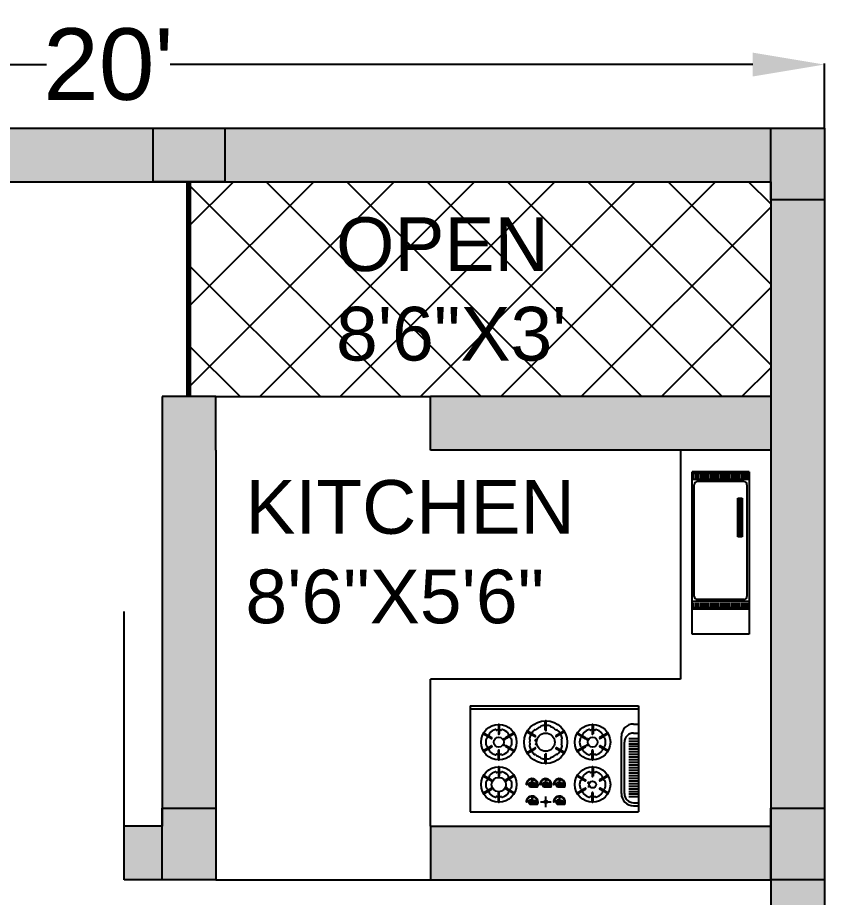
# Model space of a CAD drawing. Header units: inches. Extents: x 1725 to 1996, y 2300 to 2678.
# Drawn here: x 1860.4 to 1995.6, y 2531 to 2678.4 of the extents above; entities that cross this region are included whole.
import ezdxf

# ---------------------------------------------------------------- set-up
doc = ezdxf.new("R2010")
doc.units = ezdxf.units.IN
doc.styles.get("Standard").update_dxf_attribs({"font": 'arial.ttf'})
doc.dimstyles.get("Standard").update_dxf_attribs({"dimtxt": 0.18, "dimasz": 0.18, "dimexe": 0.18, "dimexo": 0.0625, "dimgap": 0.09, "dimtad": 0, "dimtih": 1, "dimtoh": 1, "dimdec": 1, "dimzin": 0, "dimdsep": 46, "dimlunit": 4, "dimtxsty": 'Standard', "dimcen": 0.09, "dimadec": 0, "dimazin": 0, "dimtfac": 1, "dimtdec": 1, "dimtofl": 0, "dimtmove": 0, "dimatfit": 3, "dimfxl": 1, "dimtolj": 1, "dimtzin": 0, "dimarcsym": 0})

# ---------------------------------------------------------------- blocks, each defined once
blk = doc.blocks.new('*X16')
at = {"color": 0}
for p, q in [((47.8, -33.6), (49.3, -32.1)), ((49.6, -34.9), (47.9, -33.2)), ((49.5, -35.3), (47.9, -33.7)), ((48, -34), (49.5, -32.5)), ((48.1, -34.5), (49.8, -32.8)), ((49.8, -34.5), (48.1, -32.9)), ((48.2, -32.6), (49.1, -31.8)), ((48.9, -35.3), (48.2, -34.6)), ((49.9, -34.1), (48.3, -32.5)), ((48.3, -34.9), (50, -33.2)), ((48.4, -35.3), (50, -33.7)), ((50, -33.6), (48.5, -32.1)), ((49.7, -32.7), (48.7, -31.8)), ((48.9, -35.3), (49.7, -34.6))]:
    blk.add_line(p, q, dxfattribs=at)
blk = doc.blocks.new('*X17')
at = {"color": 0}
for p, q in [((57.2, -35.1), (55.5, -33.4)), ((55.6, -33.2), (56.9, -31.9)), ((55.6, -33.8), (57.1, -32.3)), ((55.7, -34.2), (57.3, -32.6)), ((57.4, -34.7), (55.7, -33.1)), ((56.8, -35.3), (55.7, -34.2)), ((57.5, -34.3), (55.9, -32.7)), ((55.9, -34.6), (57.5, -33)), ((56, -35.1), (57.7, -33.4)), ((56.3, -35.3), (56, -35.1)), ((57.6, -33.9), (56.1, -32.3)), ((57.8, -33.5), (56.3, -32)), ((56.3, -35.3), (57.6, -34.1)), ((56.4, -31.9), (56.7, -31.6)), ((57, -32.1), (56.5, -31.6)), ((56.9, -35.3), (57.3, -34.9))]:
    blk.add_line(p, q, dxfattribs=at)
blk = doc.blocks.new('*X18')
at = {"color": 0}
for p, q in [((30.5, -8), (32, -6.5)), ((32.1, -9.5), (30.5, -7.9)), ((30.6, -8.5), (32.5, -6.6)), ((32.6, -9.4), (30.6, -7.4)), ((31.5, -9.4), (30.6, -8.5)), ((30.8, -8.8), (32.8, -6.8)), ((30.8, -7.1), (31.1, -6.8)), ((32.9, -9.2), (30.8, -7.1)), ((31, -9.1), (33.1, -7)), ((33.2, -8.9), (31.1, -6.8)), ((31.4, -9.4), (33.4, -7.4)), ((33.4, -8.5), (31.5, -6.6)), ((31.8, -9.5), (33.5, -7.8)), ((33.5, -8), (32, -6.5)), ((32.4, -9.4), (33.4, -8.4)), ((33.3, -7.3), (32.7, -6.7))]:
    blk.add_line(p, q, dxfattribs=at)
blk = doc.blocks.new('24')
at = {"color": 0}
for p, q in [((4537.85, 13588.51), (4633.27, 13588.51)), ((4537.85, 13588.51), (4537.85, 13528.51)), ((4537.85, 13586.8), (4633.27, 13586.8)), ((4633.27, 13588.51), (4633.27, 13528.51)), ((4580.45, 13574.8), (4580.45, 13579.86)), ((4580.96, 13574.8), (4580.96, 13579.86)), ((4553.87, 13577.71), (4553.87, 13572.66)), ((4554.39, 13577.71), (4554.39, 13572.66)), ((4607.02, 13577.71), (4607.02, 13572.66)), ((4607.53, 13577.71), (4607.53, 13572.66)), ((4630.42, 13578.23), (4633.27, 13578.23)), ((4545.54, 13572.61), (4549.92, 13570.08)), ((4545.8, 13573.05), (4550.18, 13570.52)), ((4557.14, 13569.08), (4557.14, 13570.11)), ((4562.47, 13573.05), (4558.09, 13570.52)), ((4562.72, 13572.61), (4558.34, 13570.08)), ((4570.26, 13573.68), (4574.64, 13571.15)), ((4570.51, 13574.12), (4574.89, 13571.59)), ((4590.89, 13574.12), (4586.51, 13571.59)), ((4591.15, 13573.68), (4586.77, 13571.15)), ((4598.68, 13572.61), (4603.06, 13570.08)), ((4598.94, 13573.05), (4603.32, 13570.52)), ((4604.27, 13569.08), (4604.27, 13570.11)), ((4615.61, 13573.05), (4611.23, 13570.52)), ((4615.87, 13572.61), (4611.49, 13570.08)), ((4623.56, 13538.8), (4623.56, 13571.37)), ((4627.85, 13570.09), (4633.27, 13570.09)), ((4630.42, 13573.09), (4633.27, 13573.09)), ((4545.54, 13563.28), (4549.92, 13565.81)), ((4545.8, 13562.83), (4550.18, 13565.36)), ((4557.48, 13566.37), (4556.45, 13566.37)), ((4557.65, 13569.59), (4556.62, 13569.59)), ((4556.96, 13565.86), (4556.96, 13566.89)), ((4562.47, 13562.83), (4558.09, 13565.36)), ((4562.72, 13563.28), (4558.34, 13565.81)), ((4575.44, 13569.04), (4574.93, 13569.04)), ((4575.57, 13566.87), (4575.05, 13566.87)), ((4575.18, 13568.78), (4575.18, 13569.3)), ((4575.31, 13566.61), (4575.31, 13567.13)), ((4598.68, 13563.28), (4603.06, 13565.81)), ((4598.94, 13562.83), (4603.32, 13565.36)), ((4603.75, 13569.59), (4604.78, 13569.59)), ((4603.93, 13566.37), (4604.96, 13566.37)), ((4604.44, 13565.86), (4604.44, 13566.89)), ((4615.61, 13562.83), (4611.23, 13565.36)), ((4615.87, 13563.28), (4611.49, 13565.81)), ((4625.27, 13538.8), (4625.27, 13567.94)), ((4627.85, 13568.59), (4633.27, 13568.59)), ((4627.85, 13567.09), (4633.27, 13567.09)), ((4627.85, 13565.59), (4633.27, 13565.59)), ((4553.87, 13558.17), (4553.87, 13563.23)), ((4554.39, 13558.17), (4554.39, 13563.23)), ((4570.26, 13562.21), (4574.64, 13564.74)), ((4570.51, 13561.76), (4574.89, 13564.29)), ((4580.45, 13556.03), (4580.45, 13561.09)), ((4580.96, 13556.03), (4580.96, 13561.09)), ((4590.89, 13561.76), (4586.51, 13564.29)), ((4591.15, 13562.21), (4586.77, 13564.74)), ((4607.02, 13558.17), (4607.02, 13563.23)), ((4607.53, 13558.17), (4607.53, 13563.23)), ((4627.85, 13564.09), (4633.27, 13564.09)), ((4627.85, 13562.59), (4633.27, 13562.59)), ((4627.85, 13561.09), (4633.27, 13561.09)), ((4627.85, 13559.59), (4633.27, 13559.59)), ((4627.85, 13558.09), (4633.27, 13558.09)), ((4627.85, 13556.59), (4633.27, 13556.59)), ((4627.85, 13555.09), (4633.27, 13555.09)), ((4553.87, 13553.71), (4553.87, 13548.66)), ((4554.39, 13553.71), (4554.39, 13548.66)), ((4607.02, 13553.71), (4607.02, 13548.66)), ((4607.53, 13553.71), (4607.53, 13548.66)), ((4627.85, 13553.59), (4633.27, 13553.59)), ((4627.85, 13552.09), (4633.27, 13552.09)), ((4627.85, 13550.59), (4633.27, 13550.59)), ((4545.54, 13548.61), (4549.92, 13546.08)), ((4545.8, 13549.05), (4550.18, 13546.52)), ((4557.57, 13546.11), (4558.6, 13546.11)), ((4558.08, 13545.59), (4558.08, 13546.62)), ((4562.47, 13549.05), (4558.09, 13546.52)), ((4562.72, 13548.61), (4558.34, 13546.08)), ((4570.45, 13545.6), (4570.35, 13545.43)), ((4570.35, 13545.43), (4570.41, 13545.26)), ((4570.55, 13545.43), (4570.36, 13545.76)), ((4570.41, 13545.26), (4570.5, 13545.26)), ((4570.5, 13545.26), (4570.55, 13545.43)), ((4572.26, 13545.01), (4574.27, 13545.01)), ((4572.99, 13542.23), (4572.99, 13547.8)), ((4573.8, 13546.93), (4573.65, 13546.69)), ((4573.65, 13546.69), (4573.74, 13546.43)), ((4573.74, 13546.43), (4573.95, 13546.43)), ((4573.95, 13546.68), (4573.75, 13547.01)), ((4573.85, 13546.85), (4573.75, 13546.68)), ((4573.75, 13546.68), (4573.8, 13546.51)), ((4574.04, 13546.69), (4573.8, 13547.1)), ((4573.8, 13546.51), (4573.89, 13546.51)), ((4573.89, 13546.51), (4573.95, 13546.68)), ((4573.95, 13546.43), (4574.04, 13546.69)), ((4574.27, 13545.01), (4575.56, 13542.87)), ((4578.27, 13545.43), (4578.07, 13545.76)), ((4578.17, 13545.6), (4578.07, 13545.43)), ((4578.07, 13545.43), (4578.12, 13545.26)), ((4578.12, 13545.26), (4578.21, 13545.26)), ((4578.21, 13545.26), (4578.27, 13545.43)), ((4579.97, 13545.01), (4581.99, 13545.01)), ((4580.7, 13542.23), (4580.7, 13547.8)), ((4581.51, 13546.93), (4581.37, 13546.69)), ((4581.37, 13546.69), (4581.45, 13546.43)), ((4581.45, 13546.43), (4581.67, 13546.43)), ((4581.56, 13546.85), (4581.46, 13546.68)), ((4581.46, 13546.68), (4581.51, 13546.51)), ((4581.66, 13546.68), (4581.47, 13547.01)), ((4581.51, 13546.51), (4581.61, 13546.51)), ((4581.75, 13546.69), (4581.52, 13547.1)), ((4581.61, 13546.51), (4581.66, 13546.68)), ((4581.67, 13546.43), (4581.75, 13546.69)), ((4581.99, 13545.01), (4583.27, 13542.87)), ((4585.88, 13545.6), (4585.78, 13545.43)), ((4585.78, 13545.43), (4585.83, 13545.26)), ((4585.98, 13545.43), (4585.79, 13545.76)), ((4585.83, 13545.26), (4585.93, 13545.26)), ((4585.93, 13545.26), (4585.98, 13545.43)), ((4587.69, 13545.01), (4589.7, 13545.01)), ((4588.42, 13542.23), (4588.42, 13547.8)), ((4589.22, 13546.93), (4589.08, 13546.69)), ((4589.08, 13546.69), (4589.17, 13546.43)), ((4589.17, 13546.43), (4589.38, 13546.43)), ((4589.37, 13546.68), (4589.18, 13547.01)), ((4589.27, 13546.85), (4589.18, 13546.68)), ((4589.18, 13546.68), (4589.23, 13546.51)), ((4589.47, 13546.69), (4589.23, 13547.1)), ((4589.23, 13546.51), (4589.32, 13546.51)), ((4589.32, 13546.51), (4589.37, 13546.68)), ((4589.38, 13546.43), (4589.47, 13546.69)), ((4589.7, 13545.01), (4590.99, 13542.87)), ((4598.68, 13548.61), (4603.06, 13546.08)), ((4598.94, 13549.05), (4603.32, 13546.52)), ((4604.49, 13544.92), (4605.52, 13544.92)), ((4605.01, 13544.41), (4605.01, 13545.44)), ((4615.61, 13549.05), (4611.23, 13546.52)), ((4615.87, 13548.61), (4611.49, 13546.08)), ((4627.85, 13549.09), (4633.27, 13549.09)), ((4627.85, 13547.59), (4633.27, 13547.59)), ((4627.85, 13546.09), (4633.27, 13546.09)), ((4545.54, 13539.28), (4549.92, 13541.81)), ((4545.8, 13538.83), (4550.18, 13541.36)), ((4557.97, 13542.08), (4559, 13542.08)), ((4562.47, 13538.83), (4558.09, 13541.36)), ((4562.72, 13539.28), (4558.34, 13541.81)), ((4558.49, 13541.57), (4558.49, 13542.6)), ((4570.93, 13543.94), (4569.8, 13543.94)), ((4571.15, 13544.34), (4570.11, 13544.34)), ((4571.02, 13543.94), (4576.42, 13543.94)), ((4572.26, 13542.87), (4575.56, 13542.87)), ((4572.27, 13542.66), (4576.04, 13542.66)), ((4574.67, 13543.26), (4574.44, 13542.87)), ((4574.67, 13543.26), (4575.33, 13543.26)), ((4575.45, 13543.05), (4575.72, 13543.05)), ((4578.65, 13543.94), (4577.52, 13543.94)), ((4578.87, 13544.34), (4577.83, 13544.34)), ((4578.73, 13543.94), (4584.13, 13543.94)), ((4579.97, 13542.87), (4583.27, 13542.87)), ((4579.98, 13542.66), (4583.75, 13542.66)), ((4582.38, 13543.26), (4582.15, 13542.87)), ((4582.38, 13543.26), (4583.04, 13543.26)), ((4583.17, 13543.05), (4583.44, 13543.05)), ((4586.36, 13543.94), (4585.23, 13543.94)), ((4586.58, 13544.34), (4585.54, 13544.34)), ((4586.45, 13543.94), (4591.85, 13543.94)), ((4587.69, 13542.87), (4590.99, 13542.87)), ((4587.7, 13542.66), (4591.46, 13542.66)), ((4590.1, 13543.26), (4589.86, 13542.87)), ((4590.1, 13543.26), (4590.76, 13543.26)), ((4590.88, 13543.05), (4591.15, 13543.05)), ((4598.68, 13539.28), (4603.06, 13541.81)), ((4598.94, 13538.83), (4603.32, 13541.36)), ((4604.69, 13542.83), (4605.72, 13542.83)), ((4605.21, 13542.31), (4605.21, 13543.34)), ((4615.61, 13538.83), (4611.23, 13541.36)), ((4615.87, 13539.28), (4611.49, 13541.81)), ((4627.85, 13544.59), (4633.27, 13544.59)), ((4627.85, 13543.09), (4633.27, 13543.09)), ((4627.85, 13541.59), (4633.27, 13541.59)), ((4627.85, 13540.09), (4633.27, 13540.09)), ((4553.87, 13534.17), (4553.87, 13539.23)), ((4554.39, 13534.17), (4554.39, 13539.23)), ((4570.45, 13535.74), (4570.35, 13535.57)), ((4570.35, 13535.57), (4570.41, 13535.41)), ((4570.55, 13535.57), (4570.36, 13535.9)), ((4570.41, 13535.41), (4570.5, 13535.41)), ((4570.5, 13535.41), (4570.55, 13535.57)), ((4572.26, 13535.16), (4574.27, 13535.16)), ((4572.99, 13532.37), (4572.99, 13537.94)), ((4573.8, 13537.08), (4573.65, 13536.83)), ((4573.65, 13536.83), (4573.74, 13536.57)), ((4573.74, 13536.57), (4573.95, 13536.57)), ((4573.95, 13536.82), (4573.75, 13537.15)), ((4573.85, 13536.99), (4573.75, 13536.82)), ((4573.75, 13536.82), (4573.8, 13536.66)), ((4574.04, 13536.83), (4573.8, 13537.24)), ((4573.8, 13536.66), (4573.89, 13536.66)), ((4573.89, 13536.66), (4573.95, 13536.82)), ((4573.95, 13536.57), (4574.04, 13536.83)), ((4574.27, 13535.16), (4575.56, 13533.01)), ((4580.7, 13531.09), (4580.7, 13537.09)), ((4585.88, 13535.74), (4585.78, 13535.57)), ((4585.78, 13535.57), (4585.83, 13535.41)), ((4585.98, 13535.57), (4585.79, 13535.9)), ((4585.83, 13535.41), (4585.93, 13535.41)), ((4585.93, 13535.41), (4585.98, 13535.57)), ((4587.69, 13535.16), (4589.7, 13535.16)), ((4588.42, 13532.37), (4588.42, 13537.94)), ((4589.22, 13537.08), (4589.08, 13536.83)), ((4589.08, 13536.83), (4589.17, 13536.57)), ((4589.17, 13536.57), (4589.38, 13536.57)), ((4589.37, 13536.82), (4589.18, 13537.15)), ((4589.27, 13536.99), (4589.18, 13536.82)), ((4589.18, 13536.82), (4589.23, 13536.66)), ((4589.47, 13536.83), (4589.23, 13537.24)), ((4589.23, 13536.66), (4589.32, 13536.66)), ((4589.32, 13536.66), (4589.37, 13536.82)), ((4589.38, 13536.57), (4589.47, 13536.83)), ((4589.7, 13535.16), (4590.99, 13533.01)), ((4607.02, 13534.17), (4607.02, 13539.23)), ((4607.53, 13534.17), (4607.53, 13539.23)), ((4627.85, 13538.59), (4633.27, 13538.59)), ((4627.85, 13537.09), (4633.27, 13537.09)), ((4570.93, 13534.09), (4569.8, 13534.09)), ((4571.15, 13534.48), (4570.11, 13534.48)), ((4571.02, 13534.09), (4576.42, 13534.09)), ((4572.26, 13533.01), (4575.56, 13533.01)), ((4572.27, 13532.8), (4576.04, 13532.8)), ((4574.67, 13533.4), (4574.44, 13533.01)), ((4574.67, 13533.4), (4575.33, 13533.4)), ((4575.45, 13533.19), (4575.72, 13533.19)), ((4577.7, 13534.09), (4583.7, 13534.09)), ((4586.36, 13534.09), (4585.23, 13534.09)), ((4586.58, 13534.48), (4585.54, 13534.48)), ((4586.45, 13534.09), (4591.85, 13534.09)), ((4587.69, 13533.01), (4590.99, 13533.01)), ((4587.7, 13532.8), (4591.46, 13532.8)), ((4590.1, 13533.4), (4589.86, 13533.01)), ((4590.1, 13533.4), (4590.76, 13533.4)), ((4590.88, 13533.19), (4591.15, 13533.19)), ((4630.42, 13533.66), (4633.27, 13533.66)), ((4630.42, 13531.94), (4633.27, 13531.94)), ((4537.85, 13528.51), (4633.27, 13528.51))]:
    blk.add_line(p, q, dxfattribs=at)
for centre, radius in [((4580.7, 13567.94), 12.17), ((4554.13, 13567.94), 10.03), ((4607.27, 13567.94), 10.03), ((4554.13, 13567.94), 2.79), ((4557.14, 13569.59), 0.343), ((4580.7, 13567.94), 5.14), ((4604.27, 13569.59), 0.343), ((4607.27, 13567.94), 2.79), ((4556.96, 13566.37), 0.257), ((4575.18, 13569.04), 0.364), ((4575.31, 13566.87), 0.279), ((4604.44, 13566.37), 0.257), ((4554.13, 13543.94), 10.03), ((4607.27, 13543.94), 10.03), ((4554.13, 13543.94), 4.07), ((4558.08, 13546.11), 0.257), ((4605.01, 13544.92), 0.343), ((4607.27, 13543.94), 1.93), ((4558.49, 13542.08), 0.343), ((4575.73, 13543.26), 0.129), ((4583.45, 13543.26), 0.129), ((4591.16, 13543.26), 0.129), ((4605.21, 13542.83), 0.257), ((4575.73, 13533.4), 0.129), ((4580.7, 13534.09), 0.771), ((4591.16, 13533.4), 0.129)]:
    blk.add_circle(centre, radius, dxfattribs=at)
for centre, radius, start, end in [((4580.7, 13579.86), 0.257, 0, 180), ((4554.13, 13567.94), 7.37, 104.9472, 135.0697), ((4552.31, 13574.77), 0.309, 34.4154, 104.9472), ((4552.88, 13575.15), 0.377, 214.4154, 279.8802), ((4554.13, 13567.94), 6.94, 80.1198, 99.8802), ((4554.13, 13577.71), 0.257, 0, 180), ((4555.39, 13575.15), 0.377, 260.1198, 325.5846), ((4555.95, 13574.77), 0.309, 75.0528, 145.5846), ((4554.13, 13567.94), 7.37, 44.9303, 75.0528), ((4580.7, 13567.94), 9.51, 133.5574, 148.4513), ((4574.36, 13574.61), 0.309, 63.6168, 133.5574), ((4574.66, 13575.23), 0.377, 243.6168, 309.6544), ((4580.7, 13567.94), 9.09, 110.3456, 129.6544), ((4577.41, 13576.82), 0.377, 290.3456, 356.3832), ((4578.1, 13576.77), 0.309, 106.4426, 176.3832), ((4580.7, 13567.94), 9.51, 91.5487, 106.4426), ((4580.7, 13567.94), 9.51, 73.5574, 88.4513), ((4583.31, 13576.77), 0.309, 3.6168, 73.5574), ((4583.99, 13576.82), 0.377, 183.6168, 249.6544), ((4580.7, 13567.94), 9.09, 50.3456, 69.6544), ((4586.74, 13575.23), 0.377, 230.3456, 296.3832), ((4587.05, 13574.61), 0.309, 46.4426, 116.3832), ((4580.7, 13567.94), 9.51, 31.5487, 46.4426), ((4607.27, 13567.94), 7.37, 104.9472, 135.0697), ((4605.45, 13574.77), 0.309, 34.4154, 104.9472), ((4606.02, 13575.15), 0.377, 214.4154, 279.8802), ((4607.27, 13567.94), 6.94, 80.1198, 99.8802), ((4607.27, 13577.71), 0.257, 0, 180), ((4608.53, 13575.15), 0.377, 260.1198, 325.5846), ((4609.1, 13574.77), 0.309, 75.0528, 145.5846), ((4607.27, 13567.94), 7.37, 44.9303, 75.0528), ((4630.42, 13571.37), 6.86, 90, 180), ((4545.67, 13572.83), 0.257, 60, 240), ((4554.13, 13567.94), 7.37, 164.9472, 195.0697), ((4547.31, 13569.78), 0.309, 94.4154, 164.9472), ((4547.26, 13570.46), 0.377, 274.4154, 339.8802), ((4554.13, 13567.94), 6.94, 140.1368, 159.8802), ((4548.51, 13572.64), 0.377, 320.1368, 25.6016), ((4549.13, 13572.93), 0.309, 135.0697, 205.6016), ((4550.05, 13570.3), 0.257, 240, 60), ((4554.13, 13572.66), 0.257, 180, 0), ((4558.21, 13570.3), 0.257, 120, 300), ((4559.13, 13572.93), 0.309, 334.3984, 44.9303), ((4559.75, 13572.64), 0.377, 154.3984, 219.8632), ((4554.13, 13567.94), 6.94, 20.1198, 39.8632), ((4561, 13570.46), 0.377, 200.1198, 265.5846), ((4560.95, 13569.78), 0.309, 15.0528, 85.5846), ((4554.13, 13567.94), 7.37, 344.9303, 15.0528), ((4562.59, 13572.83), 0.257, 300, 120), ((4570.38, 13573.9), 0.257, 60, 240), ((4580.7, 13567.94), 9.51, 151.5487, 166.4426), ((4571.75, 13570.1), 0.309, 166.4426, 236.3832), ((4571.37, 13569.53), 0.377, 350.3456, 56.3832), ((4574.76, 13571.37), 0.257, 240, 60), ((4580.7, 13574.8), 0.257, 180, 0), ((4586.64, 13571.37), 0.257, 120, 300), ((4580.7, 13567.94), 9.51, 13.5574, 28.4513), ((4590.03, 13569.53), 0.377, 123.6168, 189.6544), ((4589.65, 13570.1), 0.309, 303.6168, 13.5574), ((4591.02, 13573.9), 0.257, 300, 120), ((4598.81, 13572.83), 0.257, 60, 240), ((4607.27, 13567.94), 7.37, 164.9472, 195.0697), ((4600.45, 13569.78), 0.309, 94.4154, 164.9472), ((4600.4, 13570.46), 0.377, 274.4154, 339.8802), ((4607.27, 13567.94), 6.94, 140.1368, 159.8802), ((4601.66, 13572.64), 0.377, 320.1368, 25.6016), ((4602.27, 13572.93), 0.309, 135.0697, 205.6016), ((4603.19, 13570.3), 0.257, 240, 60), ((4607.27, 13572.66), 0.257, 180, 0), ((4611.36, 13570.3), 0.257, 120, 300), ((4612.27, 13572.93), 0.309, 334.3984, 44.9303), ((4612.89, 13572.64), 0.377, 154.3984, 219.8632), ((4607.27, 13567.94), 6.94, 20.1198, 39.8632), ((4614.15, 13570.46), 0.377, 200.1198, 265.5846), ((4614.09, 13569.78), 0.309, 15.0528, 85.5846), ((4607.27, 13567.94), 7.37, 344.9303, 15.0528), ((4615.74, 13572.83), 0.257, 300, 120), ((4630.42, 13567.94), 5.14, 90, 180), ((4547.31, 13566.11), 0.309, 195.0697, 265.6016), ((4547.26, 13565.42), 0.377, 20.1368, 85.6016), ((4554.13, 13567.94), 6.94, 200.1368, 219.8632), ((4550.05, 13565.59), 0.257, 300, 120), ((4558.21, 13565.59), 0.257, 60, 240), ((4554.13, 13567.94), 6.94, 320.1368, 339.8632), ((4561, 13565.42), 0.377, 94.3984, 159.8632), ((4560.95, 13566.11), 0.309, 274.3984, 344.9303), ((4571.75, 13565.79), 0.309, 123.6168, 193.5574), ((4580.7, 13567.94), 9.51, 193.5574, 208.4513), ((4571.37, 13566.36), 0.377, 303.6168, 9.6544), ((4580.7, 13567.94), 9.09, 170.3456, 189.6544), ((4580.7, 13567.94), 9.51, 331.5487, 346.4426), ((4590.03, 13566.36), 0.377, 170.3456, 236.3832), ((4580.7, 13567.94), 9.09, 350.3456, 9.6544), ((4589.65, 13565.79), 0.309, 346.4426, 56.3832), ((4600.45, 13566.11), 0.309, 195.0697, 265.6016), ((4600.4, 13565.42), 0.377, 20.1368, 85.6016), ((4607.27, 13567.94), 6.94, 200.1368, 219.8632), ((4603.19, 13565.59), 0.257, 300, 120), ((4611.36, 13565.59), 0.257, 60, 240), ((4607.27, 13567.94), 6.94, 320.1368, 339.8632), ((4614.15, 13565.42), 0.377, 94.3984, 159.8632), ((4614.09, 13566.11), 0.309, 274.3984, 344.9303), ((4545.67, 13563.06), 0.257, 120, 300), ((4548.51, 13563.25), 0.377, 334.3984, 39.8632), ((4549.13, 13562.96), 0.309, 154.3984, 224.9303), ((4554.13, 13567.94), 7.37, 224.9303, 255.0528), ((4552.31, 13561.12), 0.309, 255.0528, 325.5846), ((4552.88, 13560.73), 0.377, 80.1198, 145.5846), ((4554.13, 13567.94), 6.94, 260.1198, 279.8802), ((4554.13, 13563.23), 0.257, 0, 180), ((4555.39, 13560.73), 0.377, 34.4154, 99.8802), ((4555.95, 13561.12), 0.309, 214.4154, 284.9472), ((4554.13, 13567.94), 7.37, 284.9472, 315.0697), ((4559.13, 13562.96), 0.309, 315.0697, 25.6016), ((4559.75, 13563.25), 0.377, 140.1368, 205.6016), ((4562.59, 13563.06), 0.257, 240, 60), ((4580.7, 13567.94), 9.51, 211.5487, 226.4426), ((4574.36, 13561.27), 0.309, 226.4426, 296.3832), ((4574.66, 13560.66), 0.377, 50.3456, 116.3832), ((4574.76, 13564.51), 0.257, 300, 120), ((4580.7, 13567.94), 9.09, 230.3456, 249.6544), ((4580.7, 13561.09), 0.257, 0, 180), ((4580.7, 13567.94), 9.09, 290.3456, 309.6544), ((4586.64, 13564.51), 0.257, 60, 240), ((4586.74, 13560.66), 0.377, 63.6168, 129.6544), ((4587.05, 13561.27), 0.309, 243.6168, 313.5574), ((4580.7, 13567.94), 9.51, 313.5574, 328.4513), ((4598.81, 13563.06), 0.257, 120, 300), ((4601.66, 13563.25), 0.377, 334.3984, 39.8632), ((4602.27, 13562.96), 0.309, 154.3984, 224.9303), ((4607.27, 13567.94), 7.37, 224.9303, 255.0528), ((4605.45, 13561.12), 0.309, 255.0528, 325.5846), ((4606.02, 13560.73), 0.377, 80.1198, 145.5846), ((4607.27, 13567.94), 6.94, 260.1198, 279.8802), ((4607.27, 13563.23), 0.257, 0, 180), ((4608.53, 13560.73), 0.377, 34.4154, 99.8802), ((4609.1, 13561.12), 0.309, 214.4154, 284.9472), ((4607.27, 13567.94), 7.37, 284.9472, 315.0697), ((4612.27, 13562.96), 0.309, 315.0697, 25.6016), ((4612.89, 13563.25), 0.377, 140.1368, 205.6016), ((4615.74, 13563.06), 0.257, 240, 60), ((4554.13, 13558.17), 0.257, 180, 0), ((4577.41, 13559.07), 0.377, 3.6168, 69.6544), ((4578.1, 13559.11), 0.309, 183.6168, 253.5574), ((4580.7, 13567.94), 9.51, 253.5574, 268.4513), ((4580.7, 13556.03), 0.257, 180, 0), ((4580.7, 13567.94), 9.51, 271.5487, 286.4426), ((4583.31, 13559.11), 0.309, 286.4426, 356.3832), ((4583.99, 13559.07), 0.377, 110.3456, 176.3832), ((4607.27, 13558.17), 0.257, 180, 0), ((4554.13, 13543.94), 7.37, 104.9472, 135.0697), ((4552.31, 13550.77), 0.309, 34.4154, 104.9472), ((4552.88, 13551.15), 0.377, 214.4154, 279.8802), ((4554.13, 13543.94), 6.94, 80.1198, 99.8802), ((4554.13, 13553.71), 0.257, 0, 180), ((4555.39, 13551.15), 0.377, 260.1198, 325.5846), ((4555.95, 13550.77), 0.309, 75.0528, 145.5846), ((4554.13, 13543.94), 7.37, 44.9303, 75.0528), ((4607.27, 13543.94), 7.37, 104.9472, 135.0697), ((4605.45, 13550.77), 0.309, 34.4154, 104.9472), ((4606.02, 13551.15), 0.377, 214.4154, 279.8802), ((4607.27, 13543.94), 6.94, 80.1198, 99.8802), ((4607.27, 13553.71), 0.257, 0, 180), ((4608.53, 13551.15), 0.377, 260.1198, 325.5846), ((4609.1, 13550.77), 0.309, 75.0528, 145.5846), ((4607.27, 13543.94), 7.37, 44.9303, 75.0528), ((4545.67, 13548.83), 0.257, 60, 240), ((4554.13, 13543.94), 7.37, 164.9472, 195.0697), ((4547.31, 13545.78), 0.309, 94.4154, 164.9472), ((4547.26, 13546.46), 0.377, 274.4154, 339.8802), ((4554.13, 13543.94), 6.94, 140.1368, 159.8802), ((4548.51, 13548.64), 0.377, 320.1368, 25.6016), ((4549.13, 13548.93), 0.309, 135.0697, 205.6016), ((4550.05, 13546.3), 0.257, 240, 60), ((4554.13, 13548.66), 0.257, 180, 0), ((4558.21, 13546.3), 0.257, 120, 300), ((4559.13, 13548.93), 0.309, 334.3984, 44.9303), ((4559.75, 13548.64), 0.377, 154.3984, 219.8632), ((4554.13, 13543.94), 6.94, 20.1198, 39.8632), ((4561, 13546.46), 0.377, 200.1198, 265.5846), ((4560.95, 13545.78), 0.309, 15.0528, 85.5846), ((4554.13, 13543.94), 7.37, 344.9303, 15.0528), ((4562.59, 13548.83), 0.257, 300, 120), ((4572.99, 13543.94), 3.36, 338.5006, 176.9181), ((4572.99, 13543.94), 3, 345.2533, 170.5199), ((4572.26, 13543.94), 1.07, 90, 270), ((4580.7, 13543.94), 3.36, 338.5006, 176.9181), ((4580.7, 13543.94), 3, 345.2533, 170.5199), ((4579.97, 13543.94), 1.07, 90, 270), ((4588.42, 13543.94), 3.36, 338.5006, 176.9181), ((4588.42, 13543.94), 3, 345.2533, 170.5199), ((4587.69, 13543.94), 1.07, 90, 270), ((4598.81, 13548.83), 0.257, 60, 240), ((4607.27, 13543.94), 7.37, 164.9472, 195.0697), ((4600.45, 13545.78), 0.309, 94.4154, 164.9472), ((4600.4, 13546.46), 0.377, 274.4154, 339.8802), ((4607.27, 13543.94), 6.94, 140.1368, 159.8802), ((4601.66, 13548.64), 0.377, 320.1368, 25.6016), ((4602.27, 13548.93), 0.309, 135.0697, 205.6016), ((4603.19, 13546.3), 0.257, 240, 60), ((4607.27, 13548.66), 0.257, 180, 0), ((4611.36, 13546.3), 0.257, 120, 300), ((4612.27, 13548.93), 0.309, 334.3984, 44.9303), ((4612.89, 13548.64), 0.377, 154.3984, 219.8632), ((4607.27, 13543.94), 6.94, 20.1198, 39.8632), ((4614.15, 13546.46), 0.377, 200.1198, 265.5846), ((4614.09, 13545.78), 0.309, 15.0528, 85.5846), ((4607.27, 13543.94), 7.37, 344.9303, 15.0528), ((4615.74, 13548.83), 0.257, 300, 120), ((4547.31, 13542.11), 0.309, 195.0697, 265.6016), ((4547.26, 13541.42), 0.377, 20.1368, 85.6016), ((4554.13, 13543.94), 6.94, 200.1368, 219.8632), ((4550.05, 13541.59), 0.257, 300, 120), ((4558.21, 13541.59), 0.257, 60, 240), ((4554.13, 13543.94), 6.94, 320.1368, 339.8632), ((4561, 13541.42), 0.377, 94.3984, 159.8632), ((4560.95, 13542.11), 0.309, 274.3984, 344.9303), ((4569.8, 13544.11), 0.171, 176.9181, 270), ((4570.11, 13544.42), 0.0857, 170.5199, 270), ((4570.93, 13543.86), 0.0857, 2.2042, 90), ((4572.27, 13543.91), 1.25, 182.2042, 270), ((4571.15, 13544.08), 0.257, 66.7598, 90), ((4575.72, 13543.22), 0.171, 270, 345.2533), ((4576.04, 13542.74), 0.0857, 270, 338.5006), ((4577.52, 13544.11), 0.171, 176.9181, 270), ((4577.83, 13544.42), 0.0857, 170.5199, 270), ((4578.65, 13543.86), 0.0857, 2.2042, 90), ((4579.98, 13543.91), 1.25, 182.2042, 270), ((4578.87, 13544.08), 0.257, 66.7598, 90), ((4583.44, 13543.22), 0.171, 270, 345.2533), ((4583.75, 13542.74), 0.0857, 270, 338.5006), ((4585.23, 13544.11), 0.171, 176.9181, 270), ((4585.54, 13544.42), 0.0857, 170.5199, 270), ((4586.36, 13543.86), 0.0857, 2.2042, 90), ((4587.7, 13543.91), 1.25, 182.2042, 270), ((4586.58, 13544.08), 0.257, 66.7598, 90), ((4591.15, 13543.22), 0.171, 270, 345.2533), ((4591.46, 13542.74), 0.0857, 270, 338.5006), ((4600.45, 13542.11), 0.309, 195.0697, 265.6016), ((4600.4, 13541.42), 0.377, 20.1368, 85.6016), ((4607.27, 13543.94), 6.94, 200.1368, 219.8632), ((4603.19, 13541.59), 0.257, 300, 120), ((4611.36, 13541.59), 0.257, 60, 240), ((4607.27, 13543.94), 6.94, 320.1368, 339.8632), ((4614.15, 13541.42), 0.377, 94.3984, 159.8632), ((4614.09, 13542.11), 0.309, 274.3984, 344.9303), ((4545.67, 13539.06), 0.257, 120, 300), ((4548.51, 13539.25), 0.377, 334.3984, 39.8632), ((4549.13, 13538.96), 0.309, 154.3984, 224.9303), ((4554.13, 13543.94), 7.37, 224.9303, 255.0528), ((4552.31, 13537.12), 0.309, 255.0528, 325.5846), ((4552.88, 13536.73), 0.377, 80.1198, 145.5846), ((4554.13, 13543.94), 6.94, 260.1198, 279.8802), ((4554.13, 13539.23), 0.257, 0, 180), ((4555.39, 13536.73), 0.377, 34.4154, 99.8802), ((4555.95, 13537.12), 0.309, 214.4154, 284.9472), ((4554.13, 13543.94), 7.37, 284.9472, 315.0697), ((4559.13, 13538.96), 0.309, 315.0697, 25.6016), ((4559.75, 13539.25), 0.377, 140.1368, 205.6016), ((4562.59, 13539.06), 0.257, 240, 60), ((4572.99, 13534.09), 3.36, 338.5006, 176.9181), ((4572.99, 13534.09), 3, 345.2533, 170.5199), ((4572.26, 13534.09), 1.07, 90, 270), ((4588.42, 13534.09), 3.36, 338.5006, 176.9181), ((4588.42, 13534.09), 3, 345.2533, 170.5199), ((4587.69, 13534.09), 1.07, 90, 270), ((4598.81, 13539.06), 0.257, 120, 300), ((4601.66, 13539.25), 0.377, 334.3984, 39.8632), ((4602.27, 13538.96), 0.309, 154.3984, 224.9303), ((4607.27, 13543.94), 7.37, 224.9303, 255.0528), ((4605.45, 13537.12), 0.309, 255.0528, 325.5846), ((4606.02, 13536.73), 0.377, 80.1198, 145.5846), ((4607.27, 13543.94), 6.94, 260.1198, 279.8802), ((4607.27, 13539.23), 0.257, 0, 180), ((4608.53, 13536.73), 0.377, 34.4154, 99.8802), ((4609.1, 13537.12), 0.309, 214.4154, 284.9472), ((4607.27, 13543.94), 7.37, 284.9472, 315.0697), ((4612.27, 13538.96), 0.309, 315.0697, 25.6016), ((4612.89, 13539.25), 0.377, 140.1368, 205.6016), ((4615.74, 13539.06), 0.257, 240, 60), ((4630.42, 13538.8), 6.86, 180, 270), ((4630.42, 13538.8), 5.14, 180, 270), ((4554.13, 13534.17), 0.257, 180, 0), ((4569.8, 13534.26), 0.171, 176.9181, 270), ((4570.11, 13534.57), 0.0857, 170.5199, 270), ((4570.93, 13534), 0.0857, 2.2042, 90), ((4572.27, 13534.05), 1.25, 182.2042, 270), ((4571.15, 13534.22), 0.257, 66.7598, 90), ((4575.72, 13533.37), 0.171, 270, 345.2533), ((4576.04, 13532.89), 0.0857, 270, 338.5006), ((4585.23, 13534.26), 0.171, 176.9181, 270), ((4585.54, 13534.57), 0.0857, 170.5199, 270), ((4586.36, 13534), 0.0857, 2.2042, 90), ((4587.7, 13534.05), 1.25, 182.2042, 270), ((4586.58, 13534.22), 0.257, 66.7598, 90), ((4591.15, 13533.37), 0.171, 270, 345.2533), ((4591.46, 13532.89), 0.0857, 270, 338.5006), ((4607.27, 13534.17), 0.257, 180, 0)]:
    blk.add_arc(centre, radius, start, end, dxfattribs=at)
at = {"color": 0, "xscale": 0.0857142857148574, "yscale": 0.0857142857148574, "zscale": 0.0857142857148574}
for name, p in [('*X16', (4566.26, 13548.29)), ('*X17', (4568.99, 13549.54)), ('*X16', (4573.97, 13548.29)), ('*X17', (4576.71, 13549.54)), ('*X16', (4581.69, 13548.29)), ('*X17', (4584.42, 13549.54)), ('*X18', (4572.99, 13543.94)), ('*X18', (4580.7, 13543.94)), ('*X18', (4588.42, 13543.94)), ('*X16', (4566.26, 13538.44)), ('*X17', (4568.99, 13539.69)), ('*X16', (4581.69, 13538.44)), ('*X17', (4584.42, 13539.69)), ('*X18', (4572.99, 13534.09)), ('*X18', (4588.42, 13534.09))]:
    blk.add_blockref(name, p, dxfattribs=at)
blk = doc.blocks.new('14')
at = {"color": 0}
for p, q in [((3814.75, 13618.55), (3814.75, 13802.65)), ((3879.24, 13802.65), (3814.75, 13802.65)), ((3879.24, 13800.89), (3814.75, 13800.89)), ((3879.24, 13793.85), (3814.75, 13793.85)), ((3816.15, 13799.48), (3816.15, 13795.26)), ((3818.97, 13799.48), (3818.97, 13795.26)), ((3821.31, 13799.48), (3821.31, 13795.26)), ((3823.66, 13799.48), (3823.66, 13795.26)), ((3826, 13799.48), (3826, 13795.26)), ((3828.35, 13799.48), (3828.35, 13795.26)), ((3830.69, 13799.48), (3830.69, 13795.26)), ((3833.04, 13799.48), (3833.04, 13795.26)), ((3835.38, 13799.48), (3835.38, 13795.26)), ((3837.73, 13799.48), (3837.73, 13795.26)), ((3840.07, 13799.48), (3840.07, 13795.26)), ((3842.42, 13799.48), (3842.42, 13795.26)), ((3844.76, 13799.48), (3844.76, 13795.26)), ((3847.11, 13799.48), (3847.11, 13795.26)), ((3849.46, 13799.48), (3849.46, 13795.26)), ((3851.8, 13799.48), (3851.8, 13795.26)), ((3854.14, 13799.48), (3854.14, 13795.26)), ((3856.49, 13799.48), (3856.49, 13795.26)), ((3858.83, 13799.48), (3858.83, 13795.26)), ((3861.18, 13799.48), (3861.18, 13795.26)), ((3863.53, 13799.48), (3863.53, 13795.26)), ((3865.87, 13799.48), (3865.87, 13795.26)), ((3868.22, 13799.48), (3868.22, 13795.26)), ((3870.56, 13799.48), (3870.56, 13795.26)), ((3872.91, 13799.48), (3872.91, 13795.26)), ((3875.25, 13799.48), (3875.25, 13795.26)), ((3877.83, 13795.26), (3877.83, 13799.48)), ((3879.24, 13802.65), (3879.24, 13618.55)), ((3817.09, 13661.35), (3817.09, 13787.99)), ((3873.37, 13791.51), (3820.61, 13791.51)), ((3876.89, 13787.99), (3876.89, 13661.35)), ((3866.68, 13728.73), (3866.68, 13772.69)), ((3866.68, 13772.69), (3871.37, 13772.69)), ((3867.62, 13771.75), (3867.62, 13729.67)), ((3870.43, 13771.75), (3867.62, 13771.75)), ((3868.55, 13770.81), (3868.55, 13730.61)), ((3869.49, 13770.81), (3868.55, 13770.81)), ((3869.49, 13730.61), (3869.49, 13770.81)), ((3870.43, 13729.67), (3870.43, 13771.75)), ((3871.37, 13772.69), (3871.37, 13728.73)), ((3871.37, 13728.73), (3866.68, 13728.73)), ((3867.62, 13729.67), (3870.43, 13729.67)), ((3868.55, 13730.61), (3869.49, 13730.61)), ((3879.24, 13655.49), (3814.75, 13655.49)), ((3816.15, 13654.08), (3816.15, 13649.86)), ((3818.97, 13654.08), (3818.97, 13649.86)), ((3873.37, 13657.84), (3820.61, 13657.84)), ((3821.31, 13654.08), (3821.31, 13649.86)), ((3823.66, 13654.08), (3823.66, 13649.86)), ((3826, 13654.08), (3826, 13649.86)), ((3828.35, 13654.08), (3828.35, 13649.86)), ((3830.69, 13654.08), (3830.69, 13649.86)), ((3833.04, 13654.08), (3833.04, 13649.86)), ((3835.38, 13654.08), (3835.38, 13649.86)), ((3837.73, 13654.08), (3837.73, 13649.86)), ((3840.07, 13654.08), (3840.07, 13649.86)), ((3842.42, 13654.08), (3842.42, 13649.86)), ((3844.76, 13654.08), (3844.76, 13649.86)), ((3847.11, 13654.08), (3847.11, 13649.86)), ((3849.46, 13654.08), (3849.46, 13649.86)), ((3851.8, 13654.08), (3851.8, 13649.86)), ((3854.14, 13654.08), (3854.14, 13649.86)), ((3856.49, 13654.08), (3856.49, 13649.86)), ((3858.83, 13654.08), (3858.83, 13649.86)), ((3861.18, 13654.08), (3861.18, 13649.86)), ((3863.53, 13654.08), (3863.53, 13649.86)), ((3865.87, 13654.08), (3865.87, 13649.86)), ((3868.22, 13654.08), (3868.22, 13649.86)), ((3870.56, 13654.08), (3870.56, 13649.86)), ((3872.91, 13654.08), (3872.91, 13649.86)), ((3875.25, 13654.08), (3875.25, 13649.86)), ((3877.83, 13649.86), (3877.83, 13654.08)), ((3879.24, 13648.45), (3814.75, 13648.45)), ((3879.24, 13646.69), (3814.75, 13646.69)), ((3879.24, 13618.55), (3814.75, 13618.55))]:
    blk.add_line(p, q, dxfattribs=at)
for points in [[(3820.61, 13791.51), (3818.67, 13791.51), (3817.09, 13789.93), (3817.09, 13787.99)], [(3876.89, 13787.99), (3876.89, 13789.93), (3875.32, 13791.51), (3873.37, 13791.51)], [(3817.09, 13661.35), (3817.09, 13659.41), (3818.67, 13657.84), (3820.61, 13657.84)], [(3873.37, 13657.84), (3875.32, 13657.84), (3876.89, 13659.41), (3876.89, 13661.35)]]:
    blk.add_open_spline(points, degree=3, dxfattribs=at)
blk = doc.blocks.new('*D26')
at = {"color": 0, "lineweight": -2, "transparency": 16777216}
for p, q in [((1755.62, 2659.98), (1755.62, 2670.75)), ((1767.62, 2670.57), (1865.25, 2670.57)), ((1983.62, 2670.57), (1886, 2670.57)), ((1995.62, 2659.98), (1995.62, 2670.75))]:
    blk.add_line(p, q, dxfattribs=at)
at = {"color": 0, "transparency": 16777216}
for points in [[(1767.62, 2672.57), (1767.62, 2668.57), (1755.62, 2670.57)], [(1983.62, 2672.57), (1983.62, 2668.57), (1995.62, 2670.57)]]:
    blk.add_solid(points, dxfattribs=at)
at = {"layer": 'Defpoints', "color": 0, "transparency": 16777216}
for p in [(1995.62, 2670.57), (1755.62, 2659.91), (1995.62, 2659.91)]:
    blk.add_point(p, dxfattribs=at)
at = {"color": 0, "transparency": 16777216, "insert": (1875.62, 2670.57), "char_height": 12, "attachment_point": 5}
blk.add_mtext("\\A1;20'", dxfattribs=at)

msp = doc.modelspace()

# ---------------------------------------------------------------- hatches: boundary and pattern name
at = {"true_color": 0xcd2027}
h = msp.add_hatch(color=242, dxfattribs=at)
h.dxf.hatch_style = 1
h.paths.add_polyline_path([(1764.62, 2659.91), (1755.62, 2659.91), (1755.62, 2647.91), (1764.62, 2647.91)])
h.paths.add_polyline_path([(1895.12, 2659.91), (1883.12, 2659.91), (1883.12, 2650.91), (1895.12, 2650.91)])
h.paths.add_polyline_path([(1995.62, 2659.91), (1986.62, 2659.91), (1986.62, 2647.91), (1995.62, 2647.91)])
h.paths.add_polyline_path([(1995.62, 2545.91), (1986.62, 2545.91), (1986.62, 2533.91), (1995.62, 2533.91)])
h.paths.add_polyline_path([(1995.62, 2425.91), (1986.62, 2425.91), (1986.62, 2413.91), (1995.62, 2413.91)])
h.paths.add_polyline_path([(1995.62, 2311.91), (1986.62, 2311.91), (1986.62, 2299.91), (1995.62, 2299.91)])
h.paths.add_polyline_path([(1893.62, 2311.91), (1884.62, 2311.91), (1884.62, 2299.91), (1893.62, 2299.91)])
h.paths.add_polyline_path([(1893.6, 2425.91), (1884.6, 2425.91), (1884.6, 2416.91), (1884.62, 2416.91), (1884.62, 2413.91), (1893.6, 2413.91)])
h.paths.add_polyline_path([(1764.62, 2311.91), (1755.62, 2311.91), (1755.62, 2299.91), (1764.62, 2299.91)])
h.paths.add_polyline_path([(1764.62, 2425.91), (1755.62, 2425.91), (1755.62, 2413.91), (1764.62, 2413.91)])
h.paths.add_polyline_path([(1764.62, 2546.87), (1755.62, 2546.87), (1755.62, 2534.87), (1764.62, 2534.87)])
h = msp.add_hatch(color=8)
h.dxf.hatch_style = 1
h.paths.add_polyline_path([(1995.62, 2647.91), (1986.62, 2647.91), (1986.62, 2545.91), (1995.62, 2545.91)])
h.paths.add_polyline_path([(1986.62, 2614.91), (1929.62, 2614.91), (1929.62, 2605.91), (1986.62, 2605.91)])
h.paths.add_polyline_path([(1986.62, 2659.91), (1895.12, 2659.91), (1895.12, 2650.91), (1986.62, 2650.91)])
h.paths.add_polyline_path([(1883.12, 2659.91), (1764.62, 2659.91), (1764.62, 2650.91), (1883.12, 2650.91)])
h.paths.add_polyline_path([(1893.62, 2605.91), (1893.62, 2614.91), (1884.62, 2614.91), (1884.62, 2545.91), (1893.62, 2545.91)])
h.paths.add_polyline_path([(1884.62, 2542.91), (1878.29, 2542.91), (1878.29, 2533.91), (1884.62, 2533.91)])
h.paths.add_polyline_path([(1986.62, 2542.91), (1929.62, 2542.91), (1929.62, 2533.91), (1986.62, 2533.91)])
h.paths.add_polyline_path([(1842.29, 2542.91), (1821.62, 2542.91), (1821.62, 2533.91), (1842.29, 2533.91)])
h.paths.add_polyline_path([(1764.62, 2647.91), (1755.62, 2647.91), (1755.62, 2546.87), (1764.62, 2546.87)])
h.paths.add_polyline_path([(1764.62, 2534.87), (1755.62, 2534.87), (1755.62, 2425.91), (1764.62, 2425.91), (1764.62, 2497.91), (1769.9, 2497.91), (1769.9, 2506.91), (1764.62, 2506.91)])
h.paths.add_polyline_path([(1821.62, 2506.91), (1805.9, 2506.91), (1805.9, 2497.91), (1812.62, 2497.91), (1812.62, 2425.91), (1821.62, 2425.91)])
h.paths.add_polyline_path([(1844.12, 2425.91), (1764.62, 2425.91), (1764.62, 2425.91), (1764.62, 2416.91), (1844.12, 2416.91)])
h.paths.add_polyline_path([(1764.62, 2413.91), (1755.62, 2413.91), (1755.62, 2311.91), (1764.62, 2311.91)])
h.paths.add_polyline_path([(1893.62, 2413.91), (1884.62, 2413.91), (1884.62, 2311.91), (1893.62, 2311.91)])
h.paths.add_polyline_path([(1898.12, 2425.91), (1893.6, 2425.91), (1893.6, 2416.91), (1898.12, 2416.91)])
h.paths.add_polyline_path([(1884.6, 2425.91), (1880.12, 2425.91), (1880.12, 2416.91), (1884.6, 2416.91)])
h.paths.add_polyline_path([(1986.62, 2425.91), (1934.12, 2425.91), (1934.12, 2416.91), (1986.62, 2416.91)])
h.paths.add_polyline_path([(1995.62, 2413.91), (1986.62, 2413.91), (1986.62, 2311.91), (1995.62, 2311.91)])
h.paths.add_polyline_path([(1995.62, 2533.91), (1986.62, 2533.91), (1986.62, 2425.91), (1995.62, 2425.91)])
h.paths.add_polyline_path([(1986.62, 2308.91), (1929.62, 2308.91), (1929.62, 2299.91), (1986.62, 2299.91)])
at = {"true_color": 0x000000}
h = msp.add_hatch(dxfattribs=at)
h.set_pattern_fill('ANSI37', color=18, scale=3)
h.paths.add_polyline_path([(1986.62, 2650.91), (1889.12, 2650.91), (1889.12, 2614.91), (1893.62, 2614.91), (1929.62, 2614.91), (1986.62, 2614.91)])
h.paths.add_polyline_path([(1821.62, 2533.91), (1821.62, 2538.41), (1764.62, 2538.41), (1764.62, 2534.87), (1764.62, 2506.91), (1769.9, 2506.91), (1805.9, 2506.91), (1821.62, 2506.91)])
at = {"true_color": 0xcd2027}
h = msp.add_hatch(color=242, dxfattribs=at)
h.dxf.hatch_style = 1
h.paths.add_polyline_path([(1893.62, 2545.91), (1884.62, 2545.91), (1884.62, 2533.91), (1893.62, 2533.91)])

# ---------------------------------------------------------------- linework, layer by layer
for p, q in [((1883.12, 2650.91), (1883.12, 2659.91)), ((1883.12, 2659.91), (1895.12, 2659.91)), ((1895.12, 2659.91), (1895.12, 2650.91)), ((1986.62, 2659.91), (1995.62, 2659.91)), ((1986.62, 2647.91), (1986.62, 2659.91)), ((1995.62, 2659.91), (1995.62, 2647.91)), ((1764.62, 2650.91), (1884.62, 2650.91)), ((1895.12, 2650.91), (1883.12, 2650.91)), ((1889.12, 2650.91), (1986.62, 2650.91)), ((1986.62, 2650.91), (1986.62, 2614.91)), ((1995.62, 2647.91), (1986.62, 2647.91)), ((1884.62, 2614.91), (1884.62, 2542.91)), ((1893.62, 2614.91), (1884.62, 2614.91)), ((1893.62, 2605.91), (1893.62, 2614.91)), ((1893.62, 2614.91), (1929.62, 2614.91)), ((1986.62, 2614.91), (1929.62, 2614.91)), ((1929.62, 2605.91), (1929.62, 2614.91)), ((1893.62, 2605.91), (1893.62, 2533.91)), ((1986.62, 2605.91), (1929.62, 2605.91)), ((1971.51, 2605.91), (1971.51, 2567.52)), ((1878.29, 2542.91), (1878.29, 2578.91)), ((1971.51, 2567.52), (1929.62, 2567.52)), ((1929.62, 2542.91), (1929.62, 2567.52)), ((1884.62, 2545.91), (1893.62, 2545.91)), ((1884.62, 2533.91), (1884.62, 2545.91)), ((1893.62, 2545.91), (1893.62, 2533.91)), ((1986.62, 2545.91), (1995.62, 2545.91)), ((1986.62, 2533.91), (1986.62, 2545.91)), ((1995.62, 2545.91), (1995.62, 2533.91)), ((1884.62, 2542.91), (1878.29, 2542.91)), ((1878.29, 2533.91), (1878.29, 2542.91)), ((1929.62, 2542.91), (1929.62, 2533.91)), ((1929.62, 2542.91), (1986.62, 2542.91)), ((1893.62, 2533.91), (1878.29, 2533.91)), ((1893.62, 2533.91), (1884.62, 2533.91)), ((1893.62, 2533.91), (1986.62, 2533.91)), ((1995.62, 2533.91), (1986.62, 2533.91))]:
    msp.add_line(p, q)
at = {"color": 116, "lineweight": 70, "true_color": 0x136734}
msp.add_line((1889.12, 2614.91), (1889.12, 2650.91), dxfattribs=at)
for points in [[(1755.62, 2299.91), (1755.62, 2659.91), (1995.62, 2659.91), (1995.62, 2299.91), (1929.62, 2299.91)], [(1764.62, 2506.91), (1764.62, 2650.91), (1986.62, 2650.91), (1986.62, 2308.91), (1929.62, 2308.91)]]:
    msp.add_lwpolyline(points)

# ---------------------------------------------------------------- block references
for name, p, xscale, yscale, zscale in [('14', (1409.77, 562.75), 0.1477655860555032, 0.1477655860555032, 0.1477655860555032), ('24', (593.31, -1458.29), 0.2959384163367169, 0.2959384163367169, 0.2959384163367169)]:
    msp.add_blockref(name, p, dxfattribs=dict(xscale=xscale, yscale=yscale, zscale=zscale))

# ---------------------------------------------------------------- texts
at = {"char_height": 9, "attachment_point": 1}
for s, insert in [('OPEN^J8\'6"X3\'', (1913.78, 2644.96)), ('KITCHEN^J8\'6"X5\'6"', (1898.59, 2600.92))]:
    msp.add_mtext_dynamic_manual_height_columns(s, width=53.1602, gutter_width=12.5, heights=[0], dxfattribs=dict(at, insert=insert))

# ---------------------------------------------------------------- dimensions: what is measured, and where the dimension line sits
dim = msp.add_linear_dim(base=(1995.62, 2670.57), p1=(1755.62, 2659.91), p2=(1995.62, 2659.91), dimstyle='Standard', override={"dimtxt": 12, "dimasz": 12})
dim.commit()
dim.dimension.update_dxf_attribs({"geometry": '*D26', "text_midpoint": (1875.62, 2670.57)})

doc.saveas('drawing.dxf')
